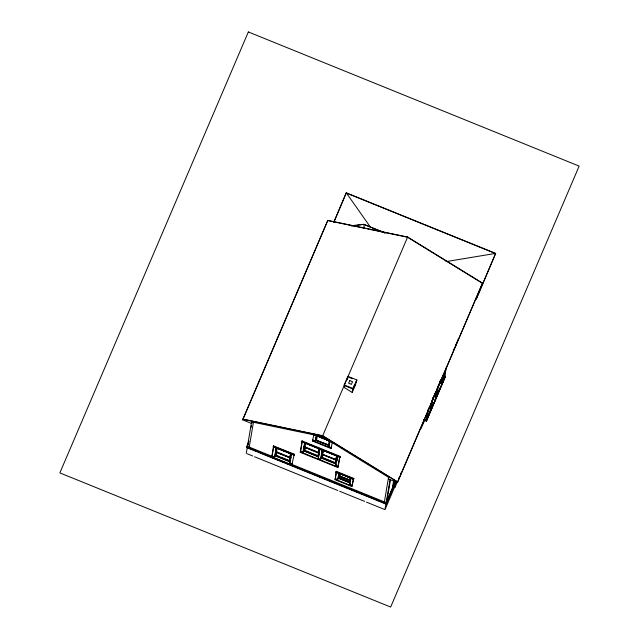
<?xml version="1.0" encoding="UTF-8"?>
<svg xmlns="http://www.w3.org/2000/svg" width="639" height="639" viewBox="0 0 639 639"><rect width="100%" height="100%" fill="white"/><g stroke="black" fill="none" stroke-linecap="round" stroke-linejoin="round"><path stroke-width="0.96" d="M242.732 419.887L242.868 419.072L322.711 435.718L397.578 481.822L397.442 482.629L388.544 479.026L388.808 477.477L322.551 436.677L251.886 421.948L251.622 423.497L242.732 419.887L327.799 220.375L407.65 237.021L482.509 283.125L397.442 482.629M246.63 446.941L386.451 503.644L246.63 446.941L249.018 441.19M246.942 446.821L246.806 447.635L386.18 504.155L394.359 485.017M246.271 453.394L247.277 447.452L256.527 451.198M251.494 422.523L247.461 446.365L272.222 456.414M251.071 427.595L251.399 425.662M249.234 447.092L253.435 422.275M273.252 446.669L293.924 455.048L273.252 446.669L273.548 445.894L294.22 454.281L293.924 455.048M273.548 445.894L271.743 457.212L291.751 465.32L294.196 454.417M271.743 457.212L272.23 455.783M273.859 446.166L272.094 456.102L274.546 457.093L275.673 452.348M274.546 457.093L276.328 447.516M276.168 448.434L275.545 452.116L290.665 458.251L290.937 457.612L289.659 463.219L292.103 464.21M289.818 457.62L290.641 453.235L289.818 457.62L276.479 452.212L276.751 451.573L275.864 451.214L276.16 449.481M275.673 453.339L275.361 455.176L275.768 454.225M276.479 452.212L277.166 448.147M280.737 457.069L289.635 460.679L289.355 461.318L276.024 455.903L276.711 451.845L289.954 457.3M276.711 452.34L276.16 455.591L289.491 460.999M289.355 461.318L290.042 457.748M289.659 463.219L291.168 454.281M290.665 458.251L291.44 453.642M291.751 465.32L292.239 463.89M340.291 456.462L339.996 457.236L301.76 441.733L302.055 440.958L340.291 456.462L339.796 456.781L338.167 466.398L335.723 465.408L337.512 455.831L336.729 460.439L321.617 454.305L322.24 450.623M301.76 441.733L302.055 440.958M339.932 456.462L337.815 467.508L300.25 452.276L300.737 450.846M302.031 441.094L300.602 451.166L303.046 452.156L304.324 446.549M302.367 441.229L300.25 452.276M303.046 452.156L304.563 443.218M304.675 443.498L304.052 447.188L319.173 453.315M304.515 445.407L304.963 442.811M304.02 449.321L304.491 446.557M318.326 452.684L319.149 448.306L318.326 452.684L304.987 447.276L305.809 442.891M305.354 446.589L304.667 450.655L317.863 456.382L304.531 450.974L305.218 446.909M332.344 441.837L331.098 448.554L312.543 441.03L312.934 439.816M313.925 433.993L312.543 441.03M312.798 440.127L315.243 441.126L316.481 435.127M315.243 441.126L316.337 435.982M316.545 440.359L328.526 444.976L316.545 440.359L317.319 435.758M317.863 456.382L318.549 452.811M319.324 452.396L319.796 449.632M318.853 456.142L319.149 454.409M319.947 448.714L318.166 458.283L320.61 459.273L322.12 450.343M320.61 459.273L321.888 453.666L322.775 454.033L322.088 458.091L335.427 463.499L336.114 459.936M322.224 451.669L321.936 453.402L322.208 452.763M321.736 455.527L321.425 457.364L321.832 456.414M336.162 459.169L335.89 459.808L322.551 454.393L323.238 450.335M322.959 452.947L323.238 451.326M322.775 454.521L322.224 457.772L335.563 463.187M328.438 445.183L329.309 440.367M331.361 447.659L328.917 446.669L329.788 441.517M328.917 446.669L330.004 441.525M331.098 448.554L331.497 447.34M344.245 384.942L344.149 385.485L353.151 389.135L356.921 379.997L347.92 376.347L344.245 384.942L353.247 388.592L353.151 389.135M344.78 385.237L344.381 387.593L352.233 392.434L355.54 384.686L356.035 381.755M347.824 376.882L347.92 376.347M335.89 459.808L336.577 455.743M335.427 463.499L336.569 456.238M336.713 461.534L337.001 459.8L336.729 460.439M335.938 472.085L353.495 479.21L335.938 472.085L336.234 471.318L353.79 478.435L353.495 479.21M336.234 471.318L335.283 478.539L337.727 479.53L338.758 475.416M335.419 478.22L334.932 479.649L351.825 486.503L353.774 478.571M335.339 478.699L336.426 472.261L353.319 479.114M337.815 467.508L338.303 466.079M339.996 457.236L301.784 441.597M352.233 392.434L352.888 388.528L354.733 384.223M337.727 479.53L339.013 472.94L338.486 476.055L350.484 480.919M338.814 476.063L338.55 477.621L338.958 476.67M339.557 475.823L349.781 479.969L339.421 476.143L339.852 473.571M339.213 478.347L339.485 477.708L349.709 481.862L349.437 482.493L339.213 478.347L339.844 474.106M339.636 476.319L339.349 478.028L349.573 482.173L349.86 480.464M349.645 480.288L350.212 477.397M349.437 482.493L349.868 479.921M353.439 478.435L352.177 485.392L349.733 484.402L350.739 478.443M350.619 480.145L350.883 478.587M351.825 486.503L352.313 485.073M384.382 501.903L388.584 477.085M291.528 464.241L386.164 502.621L390.038 479.737M386.18 504.155L392.937 487.845M386.891 500.92L390.429 479.977M393.584 481.119L392.45 487.853L393.448 488.26L396.18 481.87A39.418 2.532 -67.9 0 0 395.03 484.57L394.598 487.142L385.365 508.74M393.92 481.255L392.857 487.517L394.614 480.712M393.448 488.26L396.252 481.415M397.418 481.518L395.038 487.325L394.598 487.142M424.512 418.96L426.293 419.679L427.978 409.703M423.881 420.23L426.309 421.221L445.231 376.467L445.087 377.274M424.048 419.687L426.572 420.71L424.096 419.416M427.02 417.986L428.705 408.009M441.924 381.243L442.923 381.651L431.141 409.503L430.143 409.104L431.013 403.92M431.924 400.669L430.55 408.76L431.549 406.428L433.066 397.49M432.395 399.463L433.146 397.793M434.256 396.276L434.568 394.447M434.951 393.44L434.576 395.701L435.91 396.236L436.908 393.904L438.274 385.812M435.91 396.236L437.132 388.991M440.071 381.012L439.273 383.616M440.311 380.916L439.928 383.176L441.261 383.712L442.26 381.379L443.482 374.134M441.261 383.712L442.627 375.62M442.18 379.734L441.845 381.715L442.843 382.122L442.923 381.651M442.579 377.385L442.867 375.692M444.081 378.072L445.439 370.029M446.493 366.403L444.808 376.379L441.749 383.52M476.422 298.397L476.279 299.212L495.656 253.395L346.282 192.818L333.933 221.821M327.799 220.375L242.836 419.28L322.671 435.958L397.538 482.022L482.509 283.125M333.83 222.428L346.282 192.818L370.229 226.853M251.622 423.497L252.349 421.796M247.333 445.902L248.116 444.073M247.197 446.717L248.371 443.969M273.748 446.845L293.748 454.952M275.864 451.214L276.136 450.575M276.024 455.903L276.296 455.272L278.963 456.35M293.868 454.281L273.724 446.485M293.948 454.912L294.22 454.281M302.255 441.908L339.82 457.141M304.987 447.276L305.258 446.637L304.372 446.278M313.805 434.664L332.368 442.196M322.711 435.718L407.65 237.021M346.985 380.069L348.087 377.489M321.617 454.305L321.888 453.666M322.551 454.393L336.026 459.489M322.088 458.091L322.36 457.452L334.812 462.508M353.247 388.592L356.921 379.997M335.723 465.408L336.266 464.13L321.153 458.003M339.421 476.143L339.692 475.504M339.644 475.775L339.916 475.136M349.733 484.402L350.276 483.124L338.279 478.26M353.519 479.074L353.79 478.435M386.164 502.621L393.225 486.031M386.371 502.797L392.578 488.268M395.046 483.539L395.821 481.71M434.304 395.086L435.079 393.273M436.237 390.565L437.012 388.752M398.568 478.827L399.335 477.029M400.485 474.33L401.26 472.533M432.108 400.389L435.295 393.065M437.38 388.177L438.913 384.462M439.193 383.935L441.006 379.686M453.251 350.907L454.401 348.207M455.168 346.41L458.243 339.213M432.339 400.126L435.974 391.635M437.332 388.448L440.966 379.957M476.382 298.605L495.656 253.395L445.958 261.631M421.117 428.577L424.631 420.358M430.143 409.104L430.918 407.275M426.293 419.679L431.285 408.009M432.443 405.286L433.226 403.473M435.934 397.123L437.1 394.399M437.875 392.586L439.041 389.87M426.045 420.614L426.828 418.777M429.568 412.363L430.75 409.615M431.533 407.778L432.707 405.03M434.664 400.445L435.846 397.69M436.629 395.861L437.803 393.105M438.586 391.276L440.151 387.609M441.333 384.854L442.116 383.025M426.309 421.221L445.591 376.067L426.572 420.71M351.378 225.687L363.99 224.329L385.125 232.9M351.346 225.894L355.228 225.471M357.169 225.263L363.99 224.329L364.054 228.091M364.869 228.355L327.767 220.583M366.81 228.762L407.61 237.261L482.477 283.325M346.25 193.018L494.698 253.228M364.877 224.904L385.093 233.099M430.223 408.625L431.221 409.032M349.629 377.617L352.329 378.711M424.016 419.424L426.445 420.406M316.361 434.832L328.262 439.656M314.668 434.664L328.813 440.399M315.61 440.271L329.277 445.814M312.623 440.559L331.178 448.083M302.231 441.549L339.796 456.781M305.123 446.957L318.462 452.364M394.143 484.21L395.03 484.57M305.69 450.695L318.134 455.743M394.662 486.734L395.11 486.918M303.597 450.878L318.709 457.013M392.53 487.381L393.528 487.781M300.33 451.797L337.895 467.037M336.41 471.909L353.303 478.755M335.012 479.178L351.905 486.031M275.089 455.815L290.202 461.949M271.823 456.733L291.831 464.849M258.372 451.949L283.341 462.077M285.186 462.828L310.155 472.956M312.008 473.699L336.969 483.827M338.822 484.578L385.98 503.708L384.974 509.642L366.482 502.142M247.197 453.762L252.74 456.014M254.594 456.765L337.815 490.52M339.668 491.271L364.629 501.391M395.253 484.658A39.418 2.532 -67.9 0 1 396.356 481.982M395.198 484.474A41.255 2.652 -67.9 0 1 395.765 483.1M313.342 434.352L332.544 442.292L313.342 434.352M248.339 31.95L59.858 472.892L390.661 607.05L579.142 166.108L248.339 31.95M349.757 380.58L348.622 383.232L351.402 384.358L352.536 381.707L349.757 380.58"/></g></svg>
